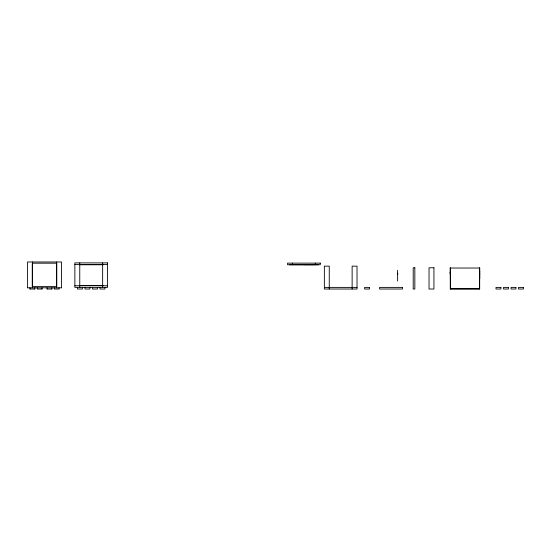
<?xml version="1.0" encoding="UTF-8"?>
<svg xmlns="http://www.w3.org/2000/svg" width="551" height="551" viewBox="0 0 551 551"><rect width="100%" height="100%" fill="white"/><g stroke="black" fill="none" stroke-linecap="round" stroke-linejoin="round"><path stroke-width="0.83" d="M32.371 264.315L32.371 263.185L56.677 263.185L56.677 286.61L32.295 286.61L32.295 264.06M74.867 264.521L107.535 264.521M303.994 264.659L313.836 264.659M79.296 264.762L103.106 264.762M450.27 268.034L479.673 268.034M79.296 285.508L103.106 285.508M74.867 285.755L107.535 285.755M324.36 287.388L357.027 287.388M27.55 287.815L61.554 287.815M450.511 288.779L479.425 288.779M29.961 289.02L34.837 289.02M42.069 289.02L37.192 289.02L37.248 287.815M47.035 289.02L51.911 289.02M479.776 271.23L479.776 272.132M479.776 272.807L479.776 275.273M479.776 275.92L479.776 276.836M479.776 277.484L479.776 278.4M479.425 289.02L479.673 267.786L479.673 289.02L450.27 289.02L450.27 267.786L450.511 289.02M450.105 272.173L450.105 273.64M397.719 273.179L397.719 274.646M397.608 270.3L397.608 280.996M352.13 289.02L352.13 266.154L357.027 266.154L357.027 289.02L324.36 289.02L324.36 266.154L329.264 266.154L329.264 289.02M318.375 264.762L289.461 264.762M315.351 263.13L315.351 264.762M292.485 263.13L292.485 264.762M104.924 287.388L104.924 289.02L100.02 289.02L100.02 287.388M102.638 262.889L102.638 287.388M97.41 287.388L97.41 289.02L92.506 289.02L92.506 287.388M89.896 287.388L89.896 289.02L84.992 289.02L84.992 287.388M82.381 287.388L82.381 289.02L77.477 289.02L77.477 287.388M79.764 262.889L79.764 287.388M61.498 287.815L61.554 261.98L27.55 261.98L27.605 287.815M59.088 287.815L59.143 289.02L54.267 289.02L54.267 287.815M56.677 261.98L56.677 287.815M51.911 287.815L51.856 289.02M47.035 287.815L47.09 289.02M42.069 287.815L42.014 289.02M34.837 287.815L34.782 289.02M32.371 261.98L32.371 287.815M29.961 287.815L30.016 289.02M107.535 262.889L74.867 262.889L74.867 287.388L107.535 287.388L107.535 262.889M320.255 263.13L287.581 263.13L287.581 264.762L320.255 264.762L320.255 263.13M414.841 267.786L413.209 267.786L413.209 289.02L414.841 289.02L414.841 267.786M433.933 267.786L429.036 267.786L429.036 289.02L433.933 289.02L433.933 267.786M369.521 287.388L364.617 287.388L364.617 289.02L369.521 289.02L369.521 287.388M402.457 287.388L379.591 287.388L379.591 289.02L402.457 289.02L402.457 287.388M500.907 287.388L496.01 287.388L496.01 289.02L500.907 289.02L500.907 287.388M508.421 287.388L503.524 287.388L503.524 289.02L508.421 289.02L508.421 287.388M515.936 287.388L511.039 287.388L511.039 289.02L515.936 289.02L515.936 287.388M523.45 287.388L518.546 287.388L518.546 289.02L523.45 289.02L523.45 287.388"/></g></svg>
